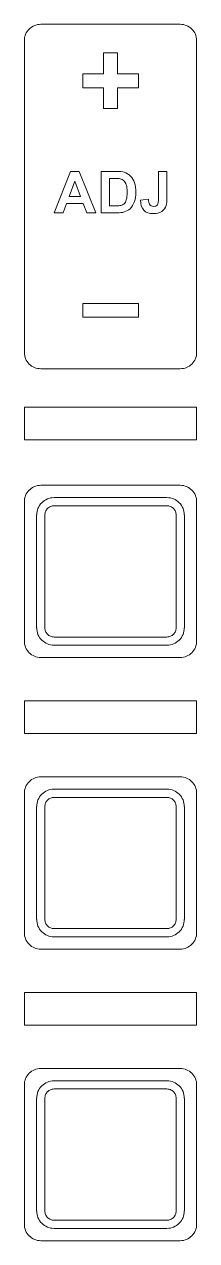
# Model space of a CAD drawing. Header units: millimetres. Extents: x -2196 to -762, y -68 to 126.
# Drawn here: x -923.1 to -912.6, y 16.5 to 90.7 of the extents above; entities that cross this region are included whole.
import ezdxf

# ---------------------------------------------------------------- set-up
doc = ezdxf.new("R2010")
doc.units = ezdxf.units.MM
doc.header["$MEASUREMENT"] = 0
doc.layers.add('Buttons', color=7, linetype='Continuous')
doc.layers.add('Engrave', color=7, linetype='Continuous', plot=False)

msp = doc.modelspace()

# ---------------------------------------------------------------- linework, layer by layer
at = {"layer": 'Buttons', "color": 250, "lineweight": 9}
for points, knots in [([(-913.5726, 69.6546), (-913.5726, 69.6546), (-922.0724, 69.6546), (-922.0724, 69.6546), (-922.0724, 69.6546), (-922.3374, 69.6545), (-922.5917, 69.7572), (-922.7792, 69.9401), (-922.7792, 69.9401), (-922.9668, 70.123), (-923.0722, 70.3725), (-923.0724, 70.6313), (-923.0724, 70.6313), (-923.0724, 70.6313), (-923.0724, 89.6777), (-923.0724, 89.6777), (-923.0724, 89.6777), (-923.0725, 89.9366), (-922.9674, 90.1849), (-922.7801, 90.3681), (-922.7801, 90.3681), (-922.5928, 90.5513), (-922.3374, 90.6543), (-922.0724, 90.6544), (-922.0724, 90.6544), (-922.0724, 90.6544), (-913.5726, 90.6544), (-913.5726, 90.6544), (-913.5726, 90.6544), (-913.3075, 90.6546), (-913.0533, 90.5519), (-912.8657, 90.369), (-912.8657, 90.369), (-912.6782, 90.1861), (-912.5727, 89.9366), (-912.5726, 89.6777), (-912.5726, 89.6777), (-912.5726, 89.6777), (-912.5726, 70.6313), (-912.5726, 70.6313), (-912.5726, 70.6313), (-912.5724, 70.3725), (-912.6775, 70.1241), (-912.8648, 69.941), (-912.8648, 69.941), (-913.0521, 69.7578), (-913.3075, 69.6548), (-913.5726, 69.6546)], [0, 0, 0, 0, 0.0769231, 0.0769231, 0.0769231, 0.0769231, 0.1538462, 0.1538462, 0.1538462, 0.1538462, 0.2307692, 0.2307692, 0.2307692, 0.2307692, 0.3076923, 0.3076923, 0.3076923, 0.3076923, 0.3846154, 0.3846154, 0.3846154, 0.3846154, 0.4615385, 0.4615385, 0.4615385, 0.4615385, 0.5384615, 0.5384615, 0.5384615, 0.5384615, 0.6153846, 0.6153846, 0.6153846, 0.6153846, 0.6923077, 0.6923077, 0.6923077, 0.6923077, 0.7692308, 0.7692308, 0.7692308, 0.7692308, 0.8461538, 0.8461538, 0.8461538, 0.8461538, 1, 1, 1, 1]), ([(-923.0725, 65.3127), (-923.0725, 65.3127), (-923.0725, 67.3127), (-923.0725, 67.3127), (-923.0725, 67.3127), (-923.0725, 67.3127), (-912.5725, 67.3127), (-912.5725, 67.3127), (-912.5725, 67.3127), (-912.5725, 67.3127), (-912.5725, 65.3127), (-912.5725, 65.3127), (-912.5725, 65.3127), (-912.5725, 65.3127), (-923.0725, 65.3127), (-923.0725, 65.3127)], [0, 0, 0, 0, 0.2, 0.2, 0.2, 0.2, 0.4, 0.4, 0.4, 0.4, 0.6, 0.6, 0.6, 0.6, 1, 1, 1, 1]), ([(-912.5725, 61.5445), (-912.5725, 61.5445), (-912.5725, 53.0445), (-912.5725, 53.0445), (-912.5725, 53.0445), (-912.5723, 52.7795), (-912.6774, 52.5252), (-912.8647, 52.3377), (-912.8647, 52.3377), (-913.052, 52.1501), (-913.3074, 52.0447), (-913.5725, 52.0445), (-913.5725, 52.0445), (-913.5725, 52.0445), (-922.0725, 52.0445), (-922.0725, 52.0445), (-922.0725, 52.0445), (-922.3375, 52.0444), (-922.5918, 52.1495), (-922.7793, 52.3368), (-922.7793, 52.3368), (-922.9669, 52.5241), (-923.0723, 52.7795), (-923.0725, 53.0445), (-923.0725, 53.0445), (-923.0725, 53.0445), (-923.0725, 61.5445), (-923.0725, 61.5445), (-923.0725, 61.5445), (-923.0726, 61.8096), (-922.9675, 62.0638), (-922.7802, 62.2514), (-922.7802, 62.2514), (-922.5929, 62.4389), (-922.3375, 62.5444), (-922.0725, 62.5445), (-922.0725, 62.5445), (-922.0725, 62.5445), (-913.5725, 62.5445), (-913.5725, 62.5445), (-913.5725, 62.5445), (-913.3074, 62.5447), (-913.0532, 62.4396), (-912.8656, 62.2523), (-912.8656, 62.2523), (-912.6781, 62.065), (-912.5726, 61.8096), (-912.5725, 61.5445)], [0, 0, 0, 0, 0.0769231, 0.0769231, 0.0769231, 0.0769231, 0.1538462, 0.1538462, 0.1538462, 0.1538462, 0.2307692, 0.2307692, 0.2307692, 0.2307692, 0.3076923, 0.3076923, 0.3076923, 0.3076923, 0.3846154, 0.3846154, 0.3846154, 0.3846154, 0.4615385, 0.4615385, 0.4615385, 0.4615385, 0.5384615, 0.5384615, 0.5384615, 0.5384615, 0.6153846, 0.6153846, 0.6153846, 0.6153846, 0.6923077, 0.6923077, 0.6923077, 0.6923077, 0.7692308, 0.7692308, 0.7692308, 0.7692308, 0.8461538, 0.8461538, 0.8461538, 0.8461538, 1, 1, 1, 1]), ([(-923.0727, 47.4045), (-923.0727, 47.4045), (-923.0727, 49.4045), (-923.0727, 49.4045), (-923.0727, 49.4045), (-923.0727, 49.4045), (-912.5727, 49.4045), (-912.5727, 49.4045), (-912.5727, 49.4045), (-912.5727, 49.4045), (-912.5727, 47.4045), (-912.5727, 47.4045), (-912.5727, 47.4045), (-912.5727, 47.4045), (-923.0727, 47.4045), (-923.0727, 47.4045)], [0, 0, 0, 0, 0.2, 0.2, 0.2, 0.2, 0.4, 0.4, 0.4, 0.4, 0.6, 0.6, 0.6, 0.6, 1, 1, 1, 1]), ([(-912.5725, 43.7645), (-912.5725, 43.7645), (-912.5725, 35.2645), (-912.5725, 35.2645), (-912.5725, 35.2645), (-912.5723, 34.9995), (-912.6774, 34.7452), (-912.8647, 34.5577), (-912.8647, 34.5577), (-913.052, 34.3701), (-913.3074, 34.2647), (-913.5725, 34.2645), (-913.5725, 34.2645), (-913.5725, 34.2645), (-922.0725, 34.2645), (-922.0725, 34.2645), (-922.0725, 34.2645), (-922.3375, 34.2644), (-922.5918, 34.3695), (-922.7793, 34.5568), (-922.7793, 34.5568), (-922.9669, 34.7441), (-923.0723, 34.9995), (-923.0725, 35.2645), (-923.0725, 35.2645), (-923.0725, 35.2645), (-923.0725, 43.7645), (-923.0725, 43.7645), (-923.0725, 43.7645), (-923.0726, 44.0296), (-922.9675, 44.2838), (-922.7802, 44.4714), (-922.7802, 44.4714), (-922.5929, 44.6589), (-922.3375, 44.7644), (-922.0725, 44.7645), (-922.0725, 44.7645), (-922.0725, 44.7645), (-913.5725, 44.7645), (-913.5725, 44.7645), (-913.5725, 44.7645), (-913.3074, 44.7647), (-913.0532, 44.6596), (-912.8656, 44.4723), (-912.8656, 44.4723), (-912.6781, 44.285), (-912.5726, 44.0296), (-912.5725, 43.7645)], [0, 0, 0, 0, 0.0769231, 0.0769231, 0.0769231, 0.0769231, 0.1538462, 0.1538462, 0.1538462, 0.1538462, 0.2307692, 0.2307692, 0.2307692, 0.2307692, 0.3076923, 0.3076923, 0.3076923, 0.3076923, 0.3846154, 0.3846154, 0.3846154, 0.3846154, 0.4615385, 0.4615385, 0.4615385, 0.4615385, 0.5384615, 0.5384615, 0.5384615, 0.5384615, 0.6153846, 0.6153846, 0.6153846, 0.6153846, 0.6923077, 0.6923077, 0.6923077, 0.6923077, 0.7692308, 0.7692308, 0.7692308, 0.7692308, 0.8461538, 0.8461538, 0.8461538, 0.8461538, 1, 1, 1, 1]), ([(-923.0725, 29.6245), (-923.0725, 29.6245), (-923.0725, 31.6245), (-923.0725, 31.6245), (-923.0725, 31.6245), (-923.0725, 31.6245), (-912.5725, 31.6245), (-912.5725, 31.6245), (-912.5725, 31.6245), (-912.5725, 31.6245), (-912.5725, 29.6245), (-912.5725, 29.6245), (-912.5725, 29.6245), (-912.5725, 29.6245), (-923.0725, 29.6245), (-923.0725, 29.6245)], [0, 0, 0, 0, 0.2, 0.2, 0.2, 0.2, 0.4, 0.4, 0.4, 0.4, 0.6, 0.6, 0.6, 0.6, 1, 1, 1, 1]), ([(-912.5725, 25.9845), (-912.5725, 25.9845), (-912.5725, 17.4845), (-912.5725, 17.4845), (-912.5725, 17.4845), (-912.5723, 17.2195), (-912.6774, 16.9652), (-912.8647, 16.7777), (-912.8647, 16.7777), (-913.052, 16.5901), (-913.3074, 16.4847), (-913.5725, 16.4845), (-913.5725, 16.4845), (-913.5725, 16.4845), (-922.0725, 16.4845), (-922.0725, 16.4845), (-922.0725, 16.4845), (-922.3375, 16.4844), (-922.5918, 16.5895), (-922.7793, 16.7768), (-922.7793, 16.7768), (-922.9669, 16.9641), (-923.0723, 17.2195), (-923.0725, 17.4845), (-923.0725, 17.4845), (-923.0725, 17.4845), (-923.0725, 25.9845), (-923.0725, 25.9845), (-923.0725, 25.9845), (-923.0726, 26.2496), (-922.9675, 26.5038), (-922.7802, 26.6914), (-922.7802, 26.6914), (-922.5929, 26.8789), (-922.3375, 26.9844), (-922.0725, 26.9845), (-922.0725, 26.9845), (-922.0725, 26.9845), (-913.5725, 26.9845), (-913.5725, 26.9845), (-913.5725, 26.9845), (-913.3074, 26.9847), (-913.0532, 26.8796), (-912.8656, 26.6923), (-912.8656, 26.6923), (-912.6781, 26.505), (-912.5726, 26.2496), (-912.5725, 25.9845)], [0, 0, 0, 0, 0.0769231, 0.0769231, 0.0769231, 0.0769231, 0.1538462, 0.1538462, 0.1538462, 0.1538462, 0.2307692, 0.2307692, 0.2307692, 0.2307692, 0.3076923, 0.3076923, 0.3076923, 0.3076923, 0.3846154, 0.3846154, 0.3846154, 0.3846154, 0.4615385, 0.4615385, 0.4615385, 0.4615385, 0.5384615, 0.5384615, 0.5384615, 0.5384615, 0.6153846, 0.6153846, 0.6153846, 0.6153846, 0.6923077, 0.6923077, 0.6923077, 0.6923077, 0.7692308, 0.7692308, 0.7692308, 0.7692308, 0.8461538, 0.8461538, 0.8461538, 0.8461538, 1, 1, 1, 1])]:
    msp.add_open_spline(points, degree=3, knots=knots, dxfattribs=at)
at = {"layer": 'Engrave', "color": 240, "lineweight": 9}
for points, knots in [([(-916.1148, 86.7879), (-916.1148, 86.7879), (-917.3898, 86.7879), (-917.3898, 86.7879), (-917.3898, 86.7879), (-917.3898, 86.7879), (-917.3898, 85.5129), (-917.3898, 85.5129), (-917.3898, 85.5129), (-917.3898, 85.5129), (-918.2398, 85.5129), (-918.2398, 85.5129), (-918.2398, 85.5129), (-918.2398, 85.5129), (-918.2398, 86.7879), (-918.2398, 86.7879), (-918.2398, 86.7879), (-918.2398, 86.7879), (-919.5148, 86.7879), (-919.5148, 86.7879), (-919.5148, 86.7879), (-919.5148, 86.7879), (-919.5148, 87.6379), (-919.5148, 87.6379), (-919.5148, 87.6379), (-919.5148, 87.6379), (-918.2398, 87.6379), (-918.2398, 87.6379), (-918.2398, 87.6379), (-918.2398, 87.6379), (-918.2398, 88.9129), (-918.2398, 88.9129), (-918.2398, 88.9129), (-918.2398, 88.9129), (-917.3898, 88.9129), (-917.3898, 88.9129), (-917.3898, 88.9129), (-917.3898, 88.9129), (-917.3898, 87.6379), (-917.3898, 87.6379), (-917.3898, 87.6379), (-917.3898, 87.6379), (-916.1148, 87.6379), (-916.1148, 87.6379), (-916.1148, 87.6379), (-916.1148, 87.6379), (-916.1148, 86.7879), (-916.1148, 86.7879)], [0, 0, 0, 0, 0.0769231, 0.0769231, 0.0769231, 0.0769231, 0.1538462, 0.1538462, 0.1538462, 0.1538462, 0.2307692, 0.2307692, 0.2307692, 0.2307692, 0.3076923, 0.3076923, 0.3076923, 0.3076923, 0.3846154, 0.3846154, 0.3846154, 0.3846154, 0.4615385, 0.4615385, 0.4615385, 0.4615385, 0.5384615, 0.5384615, 0.5384615, 0.5384615, 0.6153846, 0.6153846, 0.6153846, 0.6153846, 0.6923077, 0.6923077, 0.6923077, 0.6923077, 0.7692308, 0.7692308, 0.7692308, 0.7692308, 0.8461538, 0.8461538, 0.8461538, 0.8461538, 1, 1, 1, 1]), ([(-918.7164, 79.1586), (-918.7164, 79.1586), (-919.2673, 79.1586), (-919.2673, 79.1586), (-919.2673, 79.1586), (-919.2673, 79.1586), (-919.4855, 79.7336), (-919.4855, 79.7336), (-919.4855, 79.7336), (-919.4855, 79.7336), (-920.4985, 79.7336), (-920.4985, 79.7336), (-920.4985, 79.7336), (-920.4985, 79.7336), (-920.7084, 79.1586), (-920.7084, 79.1586), (-920.7084, 79.1586), (-920.7084, 79.1586), (-921.2493, 79.1586), (-921.2493, 79.1586), (-921.2493, 79.1586), (-921.2493, 79.1586), (-920.2686, 81.6844), (-920.2686, 81.6844), (-920.2686, 81.6844), (-920.2686, 81.6844), (-919.7283, 81.6844), (-919.7283, 81.6844), (-919.7283, 81.6844), (-919.7283, 81.6844), (-918.7164, 79.1586), (-918.7164, 79.1586)], [0, 0, 0, 0, 0.1111111, 0.1111111, 0.1111111, 0.1111111, 0.2222222, 0.2222222, 0.2222222, 0.2222222, 0.3333333, 0.3333333, 0.3333333, 0.3333333, 0.4444444, 0.4444444, 0.4444444, 0.4444444, 0.5555556, 0.5555556, 0.5555556, 0.5555556, 0.6666667, 0.6666667, 0.6666667, 0.6666667, 0.7777778, 0.7777778, 0.7777778, 0.7777778, 1, 1, 1, 1]), ([(-918.3952, 81.6844), (-918.3952, 81.6844), (-917.465, 81.6844), (-917.465, 81.6844), (-917.465, 81.6844), (-917.2551, 81.6844), (-917.0952, 81.6686), (-916.9853, 81.6362), (-916.9853, 81.6362), (-916.8377, 81.5927), (-916.7107, 81.5151), (-916.6055, 81.4034), (-916.6055, 81.4034), (-916.4996, 81.2923), (-916.4197, 81.1559), (-916.3644, 80.9942), (-916.3644, 80.9942), (-916.3097, 80.8331), (-916.2821, 80.6338), (-916.2821, 80.3974), (-916.2821, 80.3974), (-916.2821, 80.1893), (-916.308, 80.0105), (-916.3597, 79.86), (-916.3597, 79.86), (-916.4226, 79.676), (-916.5126, 79.5272), (-916.6296, 79.4138), (-916.6296, 79.4138), (-916.7178, 79.3273), (-916.8371, 79.2603), (-916.987, 79.2121), (-916.987, 79.2121), (-917.0993, 79.1762), (-917.2493, 79.1586), (-917.4374, 79.1586), (-917.4374, 79.1586), (-917.4374, 79.1586), (-918.3952, 79.1586), (-918.3952, 79.1586), (-918.3952, 79.1586), (-918.3952, 79.1586), (-918.3952, 81.6844), (-918.3952, 81.6844)], [0, 0, 0, 0, 0.0833333, 0.0833333, 0.0833333, 0.0833333, 0.1666667, 0.1666667, 0.1666667, 0.1666667, 0.25, 0.25, 0.25, 0.25, 0.3333333, 0.3333333, 0.3333333, 0.3333333, 0.4166667, 0.4166667, 0.4166667, 0.4166667, 0.5, 0.5, 0.5, 0.5, 0.5833333, 0.5833333, 0.5833333, 0.5833333, 0.6666667, 0.6666667, 0.6666667, 0.6666667, 0.75, 0.75, 0.75, 0.75, 0.8333333, 0.8333333, 0.8333333, 0.8333333, 1, 1, 1, 1]), ([(-914.892, 81.6844), (-914.892, 81.6844), (-914.3804, 81.6844), (-914.3804, 81.6844), (-914.3804, 81.6844), (-914.3804, 81.6844), (-914.3804, 80.084), (-914.3804, 80.084), (-914.3804, 80.084), (-914.3804, 79.8747), (-914.3987, 79.7136), (-914.4357, 79.6007), (-914.4357, 79.6007), (-914.4851, 79.4538), (-914.5745, 79.3356), (-914.7044, 79.2462), (-914.7044, 79.2462), (-914.8338, 79.1574), (-915.0048, 79.1127), (-915.2177, 79.1127), (-915.2177, 79.1127), (-915.467, 79.1127), (-915.6586, 79.1821), (-915.7927, 79.3215), (-915.7927, 79.3215), (-915.9273, 79.4608), (-915.995, 79.6654), (-915.9961, 79.9347), (-915.9961, 79.9347), (-915.9961, 79.9347), (-915.5128, 79.9911), (-915.5128, 79.9911), (-915.5128, 79.9911), (-915.507, 79.8471), (-915.4864, 79.7454), (-915.4499, 79.686), (-915.4499, 79.686), (-915.3952, 79.5954), (-915.3123, 79.5502), (-915.2006, 79.5502), (-915.2006, 79.5502), (-915.0883, 79.5502), (-915.0084, 79.5825), (-914.9619, 79.6478), (-914.9619, 79.6478), (-914.9155, 79.7124), (-914.892, 79.8471), (-914.892, 80.0517), (-914.892, 80.0517), (-914.892, 80.0517), (-914.892, 81.6844), (-914.892, 81.6844)], [0, 0, 0, 0, 0.0714286, 0.0714286, 0.0714286, 0.0714286, 0.1428571, 0.1428571, 0.1428571, 0.1428571, 0.2142857, 0.2142857, 0.2142857, 0.2142857, 0.2857143, 0.2857143, 0.2857143, 0.2857143, 0.3571429, 0.3571429, 0.3571429, 0.3571429, 0.4285714, 0.4285714, 0.4285714, 0.4285714, 0.5, 0.5, 0.5, 0.5, 0.5714286, 0.5714286, 0.5714286, 0.5714286, 0.6428571, 0.6428571, 0.6428571, 0.6428571, 0.7142857, 0.7142857, 0.7142857, 0.7142857, 0.7857143, 0.7857143, 0.7857143, 0.7857143, 0.8571429, 0.8571429, 0.8571429, 0.8571429, 1, 1, 1, 1]), ([(-919.6513, 80.1605), (-919.6513, 80.1605), (-920.0023, 81.0953), (-920.0023, 81.0953), (-920.0023, 81.0953), (-920.0023, 81.0953), (-920.3433, 80.1605), (-920.3433, 80.1605), (-920.3433, 80.1605), (-920.3433, 80.1605), (-919.6513, 80.1605), (-919.6513, 80.1605)], [0, 0, 0, 0, 0.25, 0.25, 0.25, 0.25, 0.5, 0.5, 0.5, 0.5, 1, 1, 1, 1]), ([(-917.8837, 81.2576), (-917.8837, 81.2576), (-917.8837, 79.5855), (-917.8837, 79.5855), (-917.8837, 79.5855), (-917.8837, 79.5855), (-917.5044, 79.5855), (-917.5044, 79.5855), (-917.5044, 79.5855), (-917.3627, 79.5855), (-917.2604, 79.5937), (-917.1975, 79.6096), (-917.1975, 79.6096), (-917.1146, 79.6301), (-917.0464, 79.6654), (-916.9923, 79.7148), (-916.9923, 79.7148), (-916.9376, 79.7642), (-916.8936, 79.8453), (-916.8595, 79.9582), (-916.8595, 79.9582), (-916.8248, 80.0711), (-916.8077, 80.2257), (-916.8077, 80.4209), (-916.8077, 80.4209), (-916.8077, 80.6161), (-916.8248, 80.7655), (-916.8595, 80.8701), (-916.8595, 80.8701), (-916.8936, 80.9748), (-916.9418, 81.0559), (-917.0035, 81.1147), (-917.0035, 81.1147), (-917.0652, 81.1729), (-917.1434, 81.2129), (-917.2387, 81.2335), (-917.2387, 81.2335), (-917.3092, 81.2494), (-917.4486, 81.2576), (-917.6555, 81.2576), (-917.6555, 81.2576), (-917.6555, 81.2576), (-917.8837, 81.2576), (-917.8837, 81.2576)], [0, 0, 0, 0, 0.0833333, 0.0833333, 0.0833333, 0.0833333, 0.1666667, 0.1666667, 0.1666667, 0.1666667, 0.25, 0.25, 0.25, 0.25, 0.3333333, 0.3333333, 0.3333333, 0.3333333, 0.4166667, 0.4166667, 0.4166667, 0.4166667, 0.5, 0.5, 0.5, 0.5, 0.5833333, 0.5833333, 0.5833333, 0.5833333, 0.6666667, 0.6666667, 0.6666667, 0.6666667, 0.75, 0.75, 0.75, 0.75, 0.8333333, 0.8333333, 0.8333333, 0.8333333, 1, 1, 1, 1]), ([(-919.5148, 73.6377), (-919.5148, 73.6377), (-916.1148, 73.6377), (-916.1148, 73.6377), (-916.1148, 73.6377), (-916.1148, 73.6377), (-916.1148, 72.7877), (-916.1148, 72.7877), (-916.1148, 72.7877), (-916.1148, 72.7877), (-919.5148, 72.7877), (-919.5148, 72.7877), (-919.5148, 72.7877), (-919.5148, 72.7877), (-919.5148, 73.6377), (-919.5148, 73.6377)], [0, 0, 0, 0, 0.2, 0.2, 0.2, 0.2, 0.4, 0.4, 0.4, 0.4, 0.6, 0.6, 0.6, 0.6, 1, 1, 1, 1]), ([(-913.3226, 60.7348), (-913.3226, 60.7348), (-913.3226, 53.8541), (-913.3226, 53.8541), (-913.3226, 53.8541), (-913.3226, 53.8541), (-913.3236, 53.8541), (-913.3236, 53.8541), (-913.3236, 53.8541), (-913.3235, 53.7138), (-913.3511, 53.5763), (-913.4034, 53.4498), (-913.4034, 53.4498), (-913.4561, 53.3221), (-913.5336, 53.2049), (-913.6323, 53.1061), (-913.6323, 53.1061), (-913.732, 53.0062), (-913.8493, 52.9285), (-913.9761, 52.8759), (-913.9761, 52.8759), (-913.9761, 52.8759), (-913.9771, 52.8759), (-913.9771, 52.8759), (-913.9771, 52.8759), (-914.1038, 52.8235), (-914.2415, 52.7957), (-914.3821, 52.7956), (-914.3821, 52.7956), (-914.3821, 52.7956), (-914.3821, 52.7946), (-914.3821, 52.7946), (-914.3821, 52.7946), (-914.3821, 52.7946), (-921.2628, 52.7946), (-921.2628, 52.7946), (-921.2628, 52.7946), (-921.2628, 52.7946), (-921.2628, 52.7956), (-921.2628, 52.7956), (-921.2628, 52.7956), (-921.4032, 52.7955), (-921.5406, 52.8232), (-921.6672, 52.8755), (-921.6672, 52.8755), (-921.7949, 52.9282), (-921.9121, 53.0057), (-922.0109, 53.1044), (-922.0109, 53.1044), (-922.1108, 53.2041), (-922.1885, 53.3214), (-922.2411, 53.4482), (-922.2411, 53.4482), (-922.2411, 53.4482), (-922.2411, 53.4492), (-922.2411, 53.4492), (-922.2411, 53.4492), (-922.2934, 53.5758), (-922.3213, 53.7136), (-922.3214, 53.8541), (-922.3214, 53.8541), (-922.3214, 53.8541), (-922.3224, 53.8541), (-922.3224, 53.8541), (-922.3224, 53.8541), (-922.3224, 53.8541), (-922.3224, 60.7348), (-922.3224, 60.7348), (-922.3224, 60.7348), (-922.3224, 60.7348), (-922.3214, 60.7348), (-922.3214, 60.7348), (-922.3214, 60.7348), (-922.3215, 60.8753), (-922.2938, 61.0127), (-922.2415, 61.1393), (-922.2415, 61.1393), (-922.2415, 61.1393), (-922.2415, 61.1403), (-922.2415, 61.1403), (-922.2415, 61.1403), (-922.1891, 61.2668), (-922.1116, 61.3838), (-922.0125, 61.483), (-922.0125, 61.483), (-922.0125, 61.483), (-922.0125, 61.484), (-922.0125, 61.484), (-922.0125, 61.484), (-921.9143, 61.5822), (-921.7966, 61.6598), (-921.6677, 61.7131), (-921.6677, 61.7131), (-921.5411, 61.7655), (-921.4034, 61.7933), (-921.2628, 61.7934), (-921.2628, 61.7934), (-921.2628, 61.7934), (-921.2628, 61.7944), (-921.2628, 61.7944), (-921.2628, 61.7944), (-921.2628, 61.7944), (-914.3821, 61.7944), (-914.3821, 61.7944), (-914.3821, 61.7944), (-914.3821, 61.7944), (-914.3821, 61.7934), (-914.3821, 61.7934), (-914.3821, 61.7934), (-914.2418, 61.7935), (-914.1043, 61.7659), (-913.9778, 61.7136), (-913.9778, 61.7136), (-913.85, 61.6608), (-913.7329, 61.5833), (-913.634, 61.4847), (-913.634, 61.4847), (-913.634, 61.4847), (-913.633, 61.4847), (-913.633, 61.4847), (-913.633, 61.4847), (-913.5349, 61.3866), (-913.4573, 61.2688), (-913.4039, 61.1398), (-913.4039, 61.1398), (-913.3515, 61.0132), (-913.3237, 60.8753), (-913.3236, 60.7348), (-913.3236, 60.7348), (-913.3236, 60.7348), (-913.3226, 60.7348), (-913.3226, 60.7348)], [0, 0, 0, 0, 0.0294118, 0.0294118, 0.0294118, 0.0294118, 0.0588235, 0.0588235, 0.0588235, 0.0588235, 0.0882353, 0.0882353, 0.0882353, 0.0882353, 0.1176471, 0.1176471, 0.1176471, 0.1176471, 0.1470588, 0.1470588, 0.1470588, 0.1470588, 0.1764706, 0.1764706, 0.1764706, 0.1764706, 0.2058824, 0.2058824, 0.2058824, 0.2058824, 0.2352941, 0.2352941, 0.2352941, 0.2352941, 0.2647059, 0.2647059, 0.2647059, 0.2647059, 0.2941176, 0.2941176, 0.2941176, 0.2941176, 0.3235294, 0.3235294, 0.3235294, 0.3235294, 0.3529412, 0.3529412, 0.3529412, 0.3529412, 0.3823529, 0.3823529, 0.3823529, 0.3823529, 0.4117647, 0.4117647, 0.4117647, 0.4117647, 0.4411765, 0.4411765, 0.4411765, 0.4411765, 0.4705882, 0.4705882, 0.4705882, 0.4705882, 0.5, 0.5, 0.5, 0.5, 0.5294118, 0.5294118, 0.5294118, 0.5294118, 0.5588235, 0.5588235, 0.5588235, 0.5588235, 0.5882353, 0.5882353, 0.5882353, 0.5882353, 0.6176471, 0.6176471, 0.6176471, 0.6176471, 0.6470588, 0.6470588, 0.6470588, 0.6470588, 0.6764706, 0.6764706, 0.6764706, 0.6764706, 0.7058824, 0.7058824, 0.7058824, 0.7058824, 0.7352941, 0.7352941, 0.7352941, 0.7352941, 0.7647059, 0.7647059, 0.7647059, 0.7647059, 0.7941176, 0.7941176, 0.7941176, 0.7941176, 0.8235294, 0.8235294, 0.8235294, 0.8235294, 0.8529412, 0.8529412, 0.8529412, 0.8529412, 0.8823529, 0.8823529, 0.8823529, 0.8823529, 0.9117647, 0.9117647, 0.9117647, 0.9117647, 0.9411765, 0.9411765, 0.9411765, 0.9411765, 1, 1, 1, 1]), ([(-913.8216, 53.8541), (-913.8216, 53.8541), (-913.8226, 53.8541), (-913.8226, 53.8541), (-913.8226, 53.8541), (-913.8226, 53.8541), (-913.8226, 60.7348), (-913.8226, 60.7348), (-913.8226, 60.7348), (-913.8226, 60.7348), (-913.8216, 60.7348), (-913.8216, 60.7348), (-913.8216, 60.7348), (-913.8216, 60.8087), (-913.8367, 60.8822), (-913.8649, 60.9504), (-913.8649, 60.9504), (-913.892, 61.016), (-913.9333, 61.0778), (-913.9866, 61.1311), (-913.9866, 61.1311), (-913.9866, 61.1311), (-913.9861, 61.1316), (-913.9861, 61.1316), (-913.9861, 61.1316), (-914.0389, 61.1842), (-914.1006, 61.2251), (-914.1672, 61.2526), (-914.1672, 61.2526), (-914.235, 61.2806), (-914.3082, 61.2954), (-914.3821, 61.2954), (-914.3821, 61.2954), (-914.3821, 61.2954), (-914.3821, 61.2944), (-914.3821, 61.2944), (-914.3821, 61.2944), (-914.3821, 61.2944), (-921.2628, 61.2944), (-921.2628, 61.2944), (-921.2628, 61.2944), (-921.2628, 61.2944), (-921.2628, 61.2954), (-921.2628, 61.2954), (-921.2628, 61.2954), (-921.3367, 61.2954), (-921.4101, 61.2803), (-921.4783, 61.2521), (-921.4783, 61.2521), (-921.5439, 61.225), (-921.6056, 61.1837), (-921.6589, 61.1304), (-921.6589, 61.1304), (-921.6589, 61.1304), (-921.6594, 61.1309), (-921.6594, 61.1309), (-921.6594, 61.1309), (-921.7115, 61.0786), (-921.7525, 61.0165), (-921.7805, 60.9489), (-921.7805, 60.9489), (-921.7805, 60.9489), (-921.7808, 60.949), (-921.7808, 60.949), (-921.7808, 60.949), (-921.8085, 60.8814), (-921.8234, 60.8085), (-921.8234, 60.7348), (-921.8234, 60.7348), (-921.8234, 60.7348), (-921.8224, 60.7348), (-921.8224, 60.7348), (-921.8224, 60.7348), (-921.8224, 60.7348), (-921.8224, 53.8541), (-921.8224, 53.8541), (-921.8224, 53.8541), (-921.8224, 53.8541), (-921.8234, 53.8541), (-921.8234, 53.8541), (-921.8234, 53.8541), (-921.8234, 53.7806), (-921.8083, 53.7074), (-921.7804, 53.6395), (-921.7804, 53.6395), (-921.7804, 53.6395), (-921.7801, 53.6396), (-921.7801, 53.6396), (-921.7801, 53.6396), (-921.752, 53.5719), (-921.7111, 53.5097), (-921.6593, 53.458), (-921.6593, 53.458), (-921.6065, 53.4053), (-921.5445, 53.364), (-921.4778, 53.3365), (-921.4778, 53.3365), (-921.4099, 53.3085), (-921.3367, 53.2936), (-921.2628, 53.2936), (-921.2628, 53.2936), (-921.2628, 53.2936), (-921.2628, 53.2946), (-921.2628, 53.2946), (-921.2628, 53.2946), (-921.2628, 53.2946), (-914.3821, 53.2946), (-914.3821, 53.2946), (-914.3821, 53.2946), (-914.3821, 53.2946), (-914.3821, 53.2936), (-914.3821, 53.2936), (-914.3821, 53.2936), (-914.3085, 53.2936), (-914.2353, 53.3087), (-914.1674, 53.3366), (-914.1674, 53.3366), (-914.1674, 53.3366), (-914.1675, 53.3369), (-914.1675, 53.3369), (-914.1675, 53.3369), (-914.0998, 53.365), (-914.0376, 53.4059), (-913.9859, 53.4577), (-913.9859, 53.4577), (-913.9331, 53.5106), (-913.8919, 53.5725), (-913.8644, 53.6392), (-913.8644, 53.6392), (-913.8364, 53.707), (-913.8216, 53.7802), (-913.8216, 53.8541)], [0, 0, 0, 0, 0.0294118, 0.0294118, 0.0294118, 0.0294118, 0.0588235, 0.0588235, 0.0588235, 0.0588235, 0.0882353, 0.0882353, 0.0882353, 0.0882353, 0.1176471, 0.1176471, 0.1176471, 0.1176471, 0.1470588, 0.1470588, 0.1470588, 0.1470588, 0.1764706, 0.1764706, 0.1764706, 0.1764706, 0.2058824, 0.2058824, 0.2058824, 0.2058824, 0.2352941, 0.2352941, 0.2352941, 0.2352941, 0.2647059, 0.2647059, 0.2647059, 0.2647059, 0.2941176, 0.2941176, 0.2941176, 0.2941176, 0.3235294, 0.3235294, 0.3235294, 0.3235294, 0.3529412, 0.3529412, 0.3529412, 0.3529412, 0.3823529, 0.3823529, 0.3823529, 0.3823529, 0.4117647, 0.4117647, 0.4117647, 0.4117647, 0.4411765, 0.4411765, 0.4411765, 0.4411765, 0.4705882, 0.4705882, 0.4705882, 0.4705882, 0.5, 0.5, 0.5, 0.5, 0.5294118, 0.5294118, 0.5294118, 0.5294118, 0.5588235, 0.5588235, 0.5588235, 0.5588235, 0.5882353, 0.5882353, 0.5882353, 0.5882353, 0.6176471, 0.6176471, 0.6176471, 0.6176471, 0.6470588, 0.6470588, 0.6470588, 0.6470588, 0.6764706, 0.6764706, 0.6764706, 0.6764706, 0.7058824, 0.7058824, 0.7058824, 0.7058824, 0.7352941, 0.7352941, 0.7352941, 0.7352941, 0.7647059, 0.7647059, 0.7647059, 0.7647059, 0.7941176, 0.7941176, 0.7941176, 0.7941176, 0.8235294, 0.8235294, 0.8235294, 0.8235294, 0.8529412, 0.8529412, 0.8529412, 0.8529412, 0.8823529, 0.8823529, 0.8823529, 0.8823529, 0.9117647, 0.9117647, 0.9117647, 0.9117647, 0.9411765, 0.9411765, 0.9411765, 0.9411765, 1, 1, 1, 1]), ([(-913.3226, 42.9548), (-913.3226, 42.9548), (-913.3226, 36.0741), (-913.3226, 36.0741), (-913.3226, 36.0741), (-913.3226, 36.0741), (-913.3236, 36.0741), (-913.3236, 36.0741), (-913.3236, 36.0741), (-913.3235, 35.9338), (-913.3511, 35.7963), (-913.4034, 35.6698), (-913.4034, 35.6698), (-913.4561, 35.5421), (-913.5336, 35.4249), (-913.6323, 35.3261), (-913.6323, 35.3261), (-913.732, 35.2262), (-913.8493, 35.1485), (-913.9761, 35.0959), (-913.9761, 35.0959), (-913.9761, 35.0959), (-913.9771, 35.0959), (-913.9771, 35.0959), (-913.9771, 35.0959), (-914.1038, 35.0435), (-914.2415, 35.0157), (-914.3821, 35.0156), (-914.3821, 35.0156), (-914.3821, 35.0156), (-914.3821, 35.0146), (-914.3821, 35.0146), (-914.3821, 35.0146), (-914.3821, 35.0146), (-921.2628, 35.0146), (-921.2628, 35.0146), (-921.2628, 35.0146), (-921.2628, 35.0146), (-921.2628, 35.0156), (-921.2628, 35.0156), (-921.2628, 35.0156), (-921.4032, 35.0155), (-921.5406, 35.0432), (-921.6672, 35.0955), (-921.6672, 35.0955), (-921.7949, 35.1482), (-921.9121, 35.2257), (-922.0109, 35.3244), (-922.0109, 35.3244), (-922.1108, 35.4241), (-922.1885, 35.5414), (-922.2411, 35.6682), (-922.2411, 35.6682), (-922.2411, 35.6682), (-922.2411, 35.6692), (-922.2411, 35.6692), (-922.2411, 35.6692), (-922.2934, 35.7958), (-922.3213, 35.9336), (-922.3214, 36.0741), (-922.3214, 36.0741), (-922.3214, 36.0741), (-922.3224, 36.0741), (-922.3224, 36.0741), (-922.3224, 36.0741), (-922.3224, 36.0741), (-922.3224, 42.9548), (-922.3224, 42.9548), (-922.3224, 42.9548), (-922.3224, 42.9548), (-922.3214, 42.9548), (-922.3214, 42.9548), (-922.3214, 42.9548), (-922.3215, 43.0953), (-922.2938, 43.2327), (-922.2415, 43.3593), (-922.2415, 43.3593), (-922.2415, 43.3593), (-922.2415, 43.3603), (-922.2415, 43.3603), (-922.2415, 43.3603), (-922.1891, 43.4868), (-922.1116, 43.6038), (-922.0125, 43.703), (-922.0125, 43.703), (-922.0125, 43.703), (-922.0125, 43.704), (-922.0125, 43.704), (-922.0125, 43.704), (-921.9143, 43.8022), (-921.7966, 43.8798), (-921.6677, 43.9331), (-921.6677, 43.9331), (-921.5411, 43.9855), (-921.4034, 44.0133), (-921.2628, 44.0134), (-921.2628, 44.0134), (-921.2628, 44.0134), (-921.2628, 44.0144), (-921.2628, 44.0144), (-921.2628, 44.0144), (-921.2628, 44.0144), (-914.3821, 44.0144), (-914.3821, 44.0144), (-914.3821, 44.0144), (-914.3821, 44.0144), (-914.3821, 44.0134), (-914.3821, 44.0134), (-914.3821, 44.0134), (-914.2418, 44.0135), (-914.1043, 43.9859), (-913.9778, 43.9336), (-913.9778, 43.9336), (-913.85, 43.8808), (-913.7329, 43.8033), (-913.634, 43.7047), (-913.634, 43.7047), (-913.634, 43.7047), (-913.633, 43.7047), (-913.633, 43.7047), (-913.633, 43.7047), (-913.5349, 43.6066), (-913.4573, 43.4888), (-913.4039, 43.3598), (-913.4039, 43.3598), (-913.3515, 43.2332), (-913.3237, 43.0953), (-913.3236, 42.9548), (-913.3236, 42.9548), (-913.3236, 42.9548), (-913.3226, 42.9548), (-913.3226, 42.9548)], [0, 0, 0, 0, 0.0294118, 0.0294118, 0.0294118, 0.0294118, 0.0588235, 0.0588235, 0.0588235, 0.0588235, 0.0882353, 0.0882353, 0.0882353, 0.0882353, 0.1176471, 0.1176471, 0.1176471, 0.1176471, 0.1470588, 0.1470588, 0.1470588, 0.1470588, 0.1764706, 0.1764706, 0.1764706, 0.1764706, 0.2058824, 0.2058824, 0.2058824, 0.2058824, 0.2352941, 0.2352941, 0.2352941, 0.2352941, 0.2647059, 0.2647059, 0.2647059, 0.2647059, 0.2941176, 0.2941176, 0.2941176, 0.2941176, 0.3235294, 0.3235294, 0.3235294, 0.3235294, 0.3529412, 0.3529412, 0.3529412, 0.3529412, 0.3823529, 0.3823529, 0.3823529, 0.3823529, 0.4117647, 0.4117647, 0.4117647, 0.4117647, 0.4411765, 0.4411765, 0.4411765, 0.4411765, 0.4705882, 0.4705882, 0.4705882, 0.4705882, 0.5, 0.5, 0.5, 0.5, 0.5294118, 0.5294118, 0.5294118, 0.5294118, 0.5588235, 0.5588235, 0.5588235, 0.5588235, 0.5882353, 0.5882353, 0.5882353, 0.5882353, 0.6176471, 0.6176471, 0.6176471, 0.6176471, 0.6470588, 0.6470588, 0.6470588, 0.6470588, 0.6764706, 0.6764706, 0.6764706, 0.6764706, 0.7058824, 0.7058824, 0.7058824, 0.7058824, 0.7352941, 0.7352941, 0.7352941, 0.7352941, 0.7647059, 0.7647059, 0.7647059, 0.7647059, 0.7941176, 0.7941176, 0.7941176, 0.7941176, 0.8235294, 0.8235294, 0.8235294, 0.8235294, 0.8529412, 0.8529412, 0.8529412, 0.8529412, 0.8823529, 0.8823529, 0.8823529, 0.8823529, 0.9117647, 0.9117647, 0.9117647, 0.9117647, 0.9411765, 0.9411765, 0.9411765, 0.9411765, 1, 1, 1, 1]), ([(-913.8216, 36.0741), (-913.8216, 36.0741), (-913.8226, 36.0741), (-913.8226, 36.0741), (-913.8226, 36.0741), (-913.8226, 36.0741), (-913.8226, 42.9548), (-913.8226, 42.9548), (-913.8226, 42.9548), (-913.8226, 42.9548), (-913.8216, 42.9548), (-913.8216, 42.9548), (-913.8216, 42.9548), (-913.8216, 43.0287), (-913.8367, 43.1022), (-913.8649, 43.1704), (-913.8649, 43.1704), (-913.892, 43.236), (-913.9333, 43.2978), (-913.9866, 43.3511), (-913.9866, 43.3511), (-913.9866, 43.3511), (-913.9861, 43.3516), (-913.9861, 43.3516), (-913.9861, 43.3516), (-914.0389, 43.4042), (-914.1006, 43.4451), (-914.1672, 43.4726), (-914.1672, 43.4726), (-914.235, 43.5006), (-914.3082, 43.5154), (-914.3821, 43.5154), (-914.3821, 43.5154), (-914.3821, 43.5154), (-914.3821, 43.5144), (-914.3821, 43.5144), (-914.3821, 43.5144), (-914.3821, 43.5144), (-921.2628, 43.5144), (-921.2628, 43.5144), (-921.2628, 43.5144), (-921.2628, 43.5144), (-921.2628, 43.5154), (-921.2628, 43.5154), (-921.2628, 43.5154), (-921.3367, 43.5154), (-921.4101, 43.5003), (-921.4783, 43.4721), (-921.4783, 43.4721), (-921.5439, 43.445), (-921.6056, 43.4037), (-921.6589, 43.3504), (-921.6589, 43.3504), (-921.6589, 43.3504), (-921.6594, 43.3509), (-921.6594, 43.3509), (-921.6594, 43.3509), (-921.7115, 43.2986), (-921.7525, 43.2365), (-921.7805, 43.1689), (-921.7805, 43.1689), (-921.7805, 43.1689), (-921.7808, 43.169), (-921.7808, 43.169), (-921.7808, 43.169), (-921.8085, 43.1014), (-921.8234, 43.0285), (-921.8234, 42.9548), (-921.8234, 42.9548), (-921.8234, 42.9548), (-921.8224, 42.9548), (-921.8224, 42.9548), (-921.8224, 42.9548), (-921.8224, 42.9548), (-921.8224, 36.0741), (-921.8224, 36.0741), (-921.8224, 36.0741), (-921.8224, 36.0741), (-921.8234, 36.0741), (-921.8234, 36.0741), (-921.8234, 36.0741), (-921.8234, 36.0006), (-921.8083, 35.9274), (-921.7804, 35.8595), (-921.7804, 35.8595), (-921.7804, 35.8595), (-921.7801, 35.8596), (-921.7801, 35.8596), (-921.7801, 35.8596), (-921.752, 35.7919), (-921.7111, 35.7297), (-921.6593, 35.678), (-921.6593, 35.678), (-921.6065, 35.6253), (-921.5445, 35.584), (-921.4778, 35.5565), (-921.4778, 35.5565), (-921.4099, 35.5285), (-921.3367, 35.5136), (-921.2628, 35.5136), (-921.2628, 35.5136), (-921.2628, 35.5136), (-921.2628, 35.5146), (-921.2628, 35.5146), (-921.2628, 35.5146), (-921.2628, 35.5146), (-914.3821, 35.5146), (-914.3821, 35.5146), (-914.3821, 35.5146), (-914.3821, 35.5146), (-914.3821, 35.5136), (-914.3821, 35.5136), (-914.3821, 35.5136), (-914.3085, 35.5136), (-914.2353, 35.5287), (-914.1674, 35.5566), (-914.1674, 35.5566), (-914.1674, 35.5566), (-914.1675, 35.5569), (-914.1675, 35.5569), (-914.1675, 35.5569), (-914.0998, 35.585), (-914.0376, 35.6259), (-913.9859, 35.6777), (-913.9859, 35.6777), (-913.9331, 35.7306), (-913.8919, 35.7925), (-913.8644, 35.8592), (-913.8644, 35.8592), (-913.8364, 35.927), (-913.8216, 36.0002), (-913.8216, 36.0741)], [0, 0, 0, 0, 0.0294118, 0.0294118, 0.0294118, 0.0294118, 0.0588235, 0.0588235, 0.0588235, 0.0588235, 0.0882353, 0.0882353, 0.0882353, 0.0882353, 0.1176471, 0.1176471, 0.1176471, 0.1176471, 0.1470588, 0.1470588, 0.1470588, 0.1470588, 0.1764706, 0.1764706, 0.1764706, 0.1764706, 0.2058824, 0.2058824, 0.2058824, 0.2058824, 0.2352941, 0.2352941, 0.2352941, 0.2352941, 0.2647059, 0.2647059, 0.2647059, 0.2647059, 0.2941176, 0.2941176, 0.2941176, 0.2941176, 0.3235294, 0.3235294, 0.3235294, 0.3235294, 0.3529412, 0.3529412, 0.3529412, 0.3529412, 0.3823529, 0.3823529, 0.3823529, 0.3823529, 0.4117647, 0.4117647, 0.4117647, 0.4117647, 0.4411765, 0.4411765, 0.4411765, 0.4411765, 0.4705882, 0.4705882, 0.4705882, 0.4705882, 0.5, 0.5, 0.5, 0.5, 0.5294118, 0.5294118, 0.5294118, 0.5294118, 0.5588235, 0.5588235, 0.5588235, 0.5588235, 0.5882353, 0.5882353, 0.5882353, 0.5882353, 0.6176471, 0.6176471, 0.6176471, 0.6176471, 0.6470588, 0.6470588, 0.6470588, 0.6470588, 0.6764706, 0.6764706, 0.6764706, 0.6764706, 0.7058824, 0.7058824, 0.7058824, 0.7058824, 0.7352941, 0.7352941, 0.7352941, 0.7352941, 0.7647059, 0.7647059, 0.7647059, 0.7647059, 0.7941176, 0.7941176, 0.7941176, 0.7941176, 0.8235294, 0.8235294, 0.8235294, 0.8235294, 0.8529412, 0.8529412, 0.8529412, 0.8529412, 0.8823529, 0.8823529, 0.8823529, 0.8823529, 0.9117647, 0.9117647, 0.9117647, 0.9117647, 0.9411765, 0.9411765, 0.9411765, 0.9411765, 1, 1, 1, 1]), ([(-913.3226, 25.1748), (-913.3226, 25.1748), (-913.3226, 18.2941), (-913.3226, 18.2941), (-913.3226, 18.2941), (-913.3226, 18.2941), (-913.3236, 18.2941), (-913.3236, 18.2941), (-913.3236, 18.2941), (-913.3235, 18.1538), (-913.3511, 18.0163), (-913.4034, 17.8898), (-913.4034, 17.8898), (-913.4561, 17.7621), (-913.5336, 17.6449), (-913.6323, 17.5461), (-913.6323, 17.5461), (-913.732, 17.4462), (-913.8493, 17.3685), (-913.9761, 17.3159), (-913.9761, 17.3159), (-913.9761, 17.3159), (-913.9771, 17.3159), (-913.9771, 17.3159), (-913.9771, 17.3159), (-914.1038, 17.2635), (-914.2415, 17.2357), (-914.3821, 17.2356), (-914.3821, 17.2356), (-914.3821, 17.2356), (-914.3821, 17.2346), (-914.3821, 17.2346), (-914.3821, 17.2346), (-914.3821, 17.2346), (-921.2628, 17.2346), (-921.2628, 17.2346), (-921.2628, 17.2346), (-921.2628, 17.2346), (-921.2628, 17.2356), (-921.2628, 17.2356), (-921.2628, 17.2356), (-921.4032, 17.2355), (-921.5406, 17.2632), (-921.6672, 17.3155), (-921.6672, 17.3155), (-921.7949, 17.3682), (-921.9121, 17.4457), (-922.0109, 17.5444), (-922.0109, 17.5444), (-922.1108, 17.6441), (-922.1885, 17.7614), (-922.2411, 17.8882), (-922.2411, 17.8882), (-922.2411, 17.8882), (-922.2411, 17.8892), (-922.2411, 17.8892), (-922.2411, 17.8892), (-922.2934, 18.0158), (-922.3213, 18.1536), (-922.3214, 18.2941), (-922.3214, 18.2941), (-922.3214, 18.2941), (-922.3224, 18.2941), (-922.3224, 18.2941), (-922.3224, 18.2941), (-922.3224, 18.2941), (-922.3224, 25.1748), (-922.3224, 25.1748), (-922.3224, 25.1748), (-922.3224, 25.1748), (-922.3214, 25.1748), (-922.3214, 25.1748), (-922.3214, 25.1748), (-922.3215, 25.3153), (-922.2938, 25.4527), (-922.2415, 25.5793), (-922.2415, 25.5793), (-922.2415, 25.5793), (-922.2415, 25.5803), (-922.2415, 25.5803), (-922.2415, 25.5803), (-922.1891, 25.7068), (-922.1116, 25.8238), (-922.0125, 25.923), (-922.0125, 25.923), (-922.0125, 25.923), (-922.0125, 25.924), (-922.0125, 25.924), (-922.0125, 25.924), (-921.9143, 26.0222), (-921.7966, 26.0998), (-921.6677, 26.1531), (-921.6677, 26.1531), (-921.5411, 26.2055), (-921.4034, 26.2333), (-921.2628, 26.2334), (-921.2628, 26.2334), (-921.2628, 26.2334), (-921.2628, 26.2344), (-921.2628, 26.2344), (-921.2628, 26.2344), (-921.2628, 26.2344), (-914.3821, 26.2344), (-914.3821, 26.2344), (-914.3821, 26.2344), (-914.3821, 26.2344), (-914.3821, 26.2334), (-914.3821, 26.2334), (-914.3821, 26.2334), (-914.2418, 26.2335), (-914.1043, 26.2059), (-913.9778, 26.1536), (-913.9778, 26.1536), (-913.85, 26.1008), (-913.7329, 26.0233), (-913.634, 25.9247), (-913.634, 25.9247), (-913.634, 25.9247), (-913.633, 25.9247), (-913.633, 25.9247), (-913.633, 25.9247), (-913.5349, 25.8266), (-913.4573, 25.7088), (-913.4039, 25.5798), (-913.4039, 25.5798), (-913.3515, 25.4532), (-913.3237, 25.3153), (-913.3236, 25.1748), (-913.3236, 25.1748), (-913.3236, 25.1748), (-913.3226, 25.1748), (-913.3226, 25.1748)], [0, 0, 0, 0, 0.0294118, 0.0294118, 0.0294118, 0.0294118, 0.0588235, 0.0588235, 0.0588235, 0.0588235, 0.0882353, 0.0882353, 0.0882353, 0.0882353, 0.1176471, 0.1176471, 0.1176471, 0.1176471, 0.1470588, 0.1470588, 0.1470588, 0.1470588, 0.1764706, 0.1764706, 0.1764706, 0.1764706, 0.2058824, 0.2058824, 0.2058824, 0.2058824, 0.2352941, 0.2352941, 0.2352941, 0.2352941, 0.2647059, 0.2647059, 0.2647059, 0.2647059, 0.2941176, 0.2941176, 0.2941176, 0.2941176, 0.3235294, 0.3235294, 0.3235294, 0.3235294, 0.3529412, 0.3529412, 0.3529412, 0.3529412, 0.3823529, 0.3823529, 0.3823529, 0.3823529, 0.4117647, 0.4117647, 0.4117647, 0.4117647, 0.4411765, 0.4411765, 0.4411765, 0.4411765, 0.4705882, 0.4705882, 0.4705882, 0.4705882, 0.5, 0.5, 0.5, 0.5, 0.5294118, 0.5294118, 0.5294118, 0.5294118, 0.5588235, 0.5588235, 0.5588235, 0.5588235, 0.5882353, 0.5882353, 0.5882353, 0.5882353, 0.6176471, 0.6176471, 0.6176471, 0.6176471, 0.6470588, 0.6470588, 0.6470588, 0.6470588, 0.6764706, 0.6764706, 0.6764706, 0.6764706, 0.7058824, 0.7058824, 0.7058824, 0.7058824, 0.7352941, 0.7352941, 0.7352941, 0.7352941, 0.7647059, 0.7647059, 0.7647059, 0.7647059, 0.7941176, 0.7941176, 0.7941176, 0.7941176, 0.8235294, 0.8235294, 0.8235294, 0.8235294, 0.8529412, 0.8529412, 0.8529412, 0.8529412, 0.8823529, 0.8823529, 0.8823529, 0.8823529, 0.9117647, 0.9117647, 0.9117647, 0.9117647, 0.9411765, 0.9411765, 0.9411765, 0.9411765, 1, 1, 1, 1]), ([(-913.8216, 18.2941), (-913.8216, 18.2941), (-913.8226, 18.2941), (-913.8226, 18.2941), (-913.8226, 18.2941), (-913.8226, 18.2941), (-913.8226, 25.1748), (-913.8226, 25.1748), (-913.8226, 25.1748), (-913.8226, 25.1748), (-913.8216, 25.1748), (-913.8216, 25.1748), (-913.8216, 25.1748), (-913.8216, 25.2487), (-913.8367, 25.3222), (-913.8649, 25.3904), (-913.8649, 25.3904), (-913.892, 25.456), (-913.9333, 25.5178), (-913.9866, 25.5711), (-913.9866, 25.5711), (-913.9866, 25.5711), (-913.9861, 25.5716), (-913.9861, 25.5716), (-913.9861, 25.5716), (-914.0389, 25.6242), (-914.1006, 25.6651), (-914.1672, 25.6926), (-914.1672, 25.6926), (-914.235, 25.7206), (-914.3082, 25.7354), (-914.3821, 25.7354), (-914.3821, 25.7354), (-914.3821, 25.7354), (-914.3821, 25.7344), (-914.3821, 25.7344), (-914.3821, 25.7344), (-914.3821, 25.7344), (-921.2628, 25.7344), (-921.2628, 25.7344), (-921.2628, 25.7344), (-921.2628, 25.7344), (-921.2628, 25.7354), (-921.2628, 25.7354), (-921.2628, 25.7354), (-921.3367, 25.7354), (-921.4101, 25.7203), (-921.4783, 25.6921), (-921.4783, 25.6921), (-921.5439, 25.665), (-921.6056, 25.6237), (-921.6589, 25.5704), (-921.6589, 25.5704), (-921.6589, 25.5704), (-921.6594, 25.5709), (-921.6594, 25.5709), (-921.6594, 25.5709), (-921.7115, 25.5186), (-921.7525, 25.4565), (-921.7805, 25.3889), (-921.7805, 25.3889), (-921.7805, 25.3889), (-921.7808, 25.389), (-921.7808, 25.389), (-921.7808, 25.389), (-921.8085, 25.3214), (-921.8234, 25.2485), (-921.8234, 25.1748), (-921.8234, 25.1748), (-921.8234, 25.1748), (-921.8224, 25.1748), (-921.8224, 25.1748), (-921.8224, 25.1748), (-921.8224, 25.1748), (-921.8224, 18.2941), (-921.8224, 18.2941), (-921.8224, 18.2941), (-921.8224, 18.2941), (-921.8234, 18.2941), (-921.8234, 18.2941), (-921.8234, 18.2941), (-921.8234, 18.2206), (-921.8083, 18.1474), (-921.7804, 18.0795), (-921.7804, 18.0795), (-921.7804, 18.0795), (-921.7801, 18.0796), (-921.7801, 18.0796), (-921.7801, 18.0796), (-921.752, 18.0119), (-921.7111, 17.9497), (-921.6593, 17.898), (-921.6593, 17.898), (-921.6065, 17.8453), (-921.5445, 17.804), (-921.4778, 17.7765), (-921.4778, 17.7765), (-921.4099, 17.7485), (-921.3367, 17.7336), (-921.2628, 17.7336), (-921.2628, 17.7336), (-921.2628, 17.7336), (-921.2628, 17.7346), (-921.2628, 17.7346), (-921.2628, 17.7346), (-921.2628, 17.7346), (-914.3821, 17.7346), (-914.3821, 17.7346), (-914.3821, 17.7346), (-914.3821, 17.7346), (-914.3821, 17.7336), (-914.3821, 17.7336), (-914.3821, 17.7336), (-914.3085, 17.7336), (-914.2353, 17.7487), (-914.1674, 17.7766), (-914.1674, 17.7766), (-914.1674, 17.7766), (-914.1675, 17.7769), (-914.1675, 17.7769), (-914.1675, 17.7769), (-914.0998, 17.805), (-914.0376, 17.8459), (-913.9859, 17.8977), (-913.9859, 17.8977), (-913.9331, 17.9506), (-913.8919, 18.0125), (-913.8644, 18.0792), (-913.8644, 18.0792), (-913.8364, 18.147), (-913.8216, 18.2202), (-913.8216, 18.2941)], [0, 0, 0, 0, 0.0294118, 0.0294118, 0.0294118, 0.0294118, 0.0588235, 0.0588235, 0.0588235, 0.0588235, 0.0882353, 0.0882353, 0.0882353, 0.0882353, 0.1176471, 0.1176471, 0.1176471, 0.1176471, 0.1470588, 0.1470588, 0.1470588, 0.1470588, 0.1764706, 0.1764706, 0.1764706, 0.1764706, 0.2058824, 0.2058824, 0.2058824, 0.2058824, 0.2352941, 0.2352941, 0.2352941, 0.2352941, 0.2647059, 0.2647059, 0.2647059, 0.2647059, 0.2941176, 0.2941176, 0.2941176, 0.2941176, 0.3235294, 0.3235294, 0.3235294, 0.3235294, 0.3529412, 0.3529412, 0.3529412, 0.3529412, 0.3823529, 0.3823529, 0.3823529, 0.3823529, 0.4117647, 0.4117647, 0.4117647, 0.4117647, 0.4411765, 0.4411765, 0.4411765, 0.4411765, 0.4705882, 0.4705882, 0.4705882, 0.4705882, 0.5, 0.5, 0.5, 0.5, 0.5294118, 0.5294118, 0.5294118, 0.5294118, 0.5588235, 0.5588235, 0.5588235, 0.5588235, 0.5882353, 0.5882353, 0.5882353, 0.5882353, 0.6176471, 0.6176471, 0.6176471, 0.6176471, 0.6470588, 0.6470588, 0.6470588, 0.6470588, 0.6764706, 0.6764706, 0.6764706, 0.6764706, 0.7058824, 0.7058824, 0.7058824, 0.7058824, 0.7352941, 0.7352941, 0.7352941, 0.7352941, 0.7647059, 0.7647059, 0.7647059, 0.7647059, 0.7941176, 0.7941176, 0.7941176, 0.7941176, 0.8235294, 0.8235294, 0.8235294, 0.8235294, 0.8529412, 0.8529412, 0.8529412, 0.8529412, 0.8823529, 0.8823529, 0.8823529, 0.8823529, 0.9117647, 0.9117647, 0.9117647, 0.9117647, 0.9411765, 0.9411765, 0.9411765, 0.9411765, 1, 1, 1, 1])]:
    msp.add_open_spline(points, degree=3, knots=knots, dxfattribs=at)

doc.saveas('drawing.dxf')
